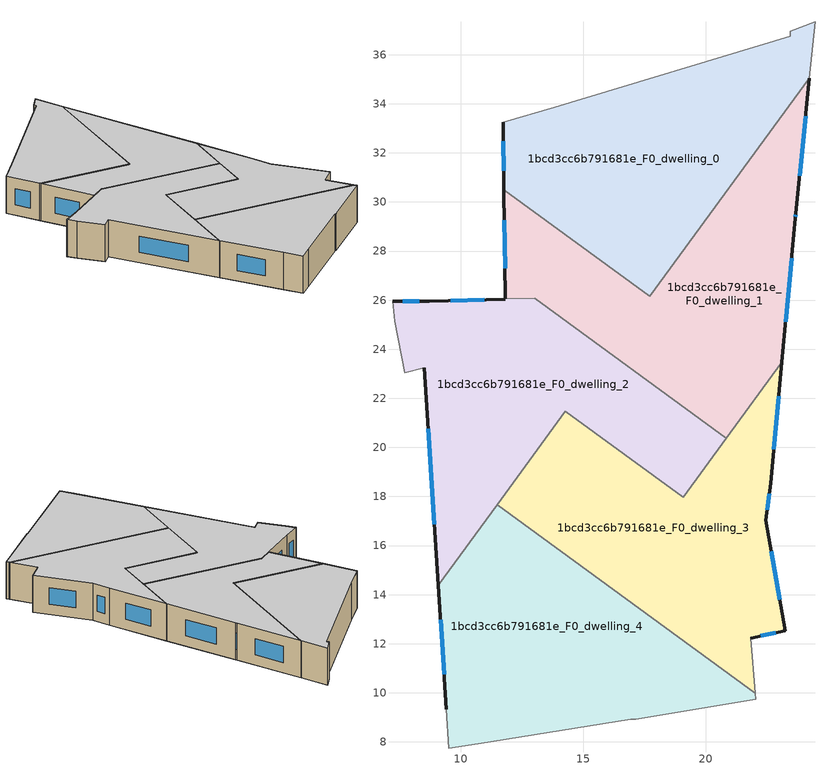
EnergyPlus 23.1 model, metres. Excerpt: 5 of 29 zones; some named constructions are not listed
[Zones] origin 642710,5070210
1bcd3cc6b791681e_F0_dwelling_0
 floor ground (EU_floor_Construction): 17.71,26.16 24.21,35.05 24.44,37.35 23.44,36.95 23.44,36.75 13.83,33.85 11.73,33.25 11.77,30.5 z0
 wall outside (EU_wall_Construction): 11.77,30.5 11.73,33.25 z0:3
 wall to 1bcd3cc6b791681e_F0_dwelling_1 (EU_wall_Construction): 24.21,35.05 17.71,26.16 11.77,30.5 z0:3
 wall adiabatic (EU_wall_Construction): 11.73,33.25 13.83,33.85 23.44,36.75 23.44,36.95 24.44,37.35 24.21,35.05 z0:3
 window (EU_Window_Construction): 11.76,31.27 11.74,32.48 z0.84:2.16
 ceiling to 1bcd3cc6b791681e_F1_dwelling_0 (EU_floor_Construction): 24.44,37.35 24.21,35.05 17.71,26.16 11.77,30.5 11.73,33.25 13.83,33.85 23.44,36.75 23.44,36.95 z3
1bcd3cc6b791681e_F0_dwelling_1
 floor ground (EU_floor_Construction): 23.09,23.47 23.64,29.35 23.66,29.52 24.21,35.05 17.71,26.16 11.77,30.5 11.83,26.05 13.03,26.08 20.83,20.37 z0
 wall outside (EU_wall_Construction): 24.21,35.05 23.66,29.52 23.64,29.35 23.09,23.47 / 11.83,26.05 11.77,30.5 z0:3
 wall to 1bcd3cc6b791681e_F0_dwelling_3 (EU_wall_Construction): 23.09,23.47 20.83,20.37 z0:3
 wall to 1bcd3cc6b791681e_F0_dwelling_2 (EU_wall_Construction): 20.83,20.37 13.03,26.08 11.83,26.05 z0:3
 window (EU_Window_Construction): 24.06,33.5 23.81,31.07 / 23.65,29.47 23.65,29.4 / 23.49,27.7 23.25,25.11 / 11.81,27.29 11.79,29.25 z0.84:2.16
 ceiling to 1bcd3cc6b791681e_F1_dwelling_1 (EU_floor_Construction): 24.21,35.05 23.66,29.52 23.64,29.35 23.09,23.47 20.83,20.37 13.03,26.08 11.83,26.05 11.77,30.5 17.71,26.16 z3
1bcd3cc6b791681e_F0_dwelling_2
 floor ground (EU_floor_Construction): 19.07,17.96 20.83,20.37 13.03,26.08 11.82,26.05 8.73,25.95 7.23,25.95 7.33,25.15 7.73,23.04 8.53,23.25 9.1,14.39 14.28,21.46 z0
 wall outside (EU_wall_Construction): 7.23,25.95 8.73,25.95 11.82,26.05 / 9.1,14.39 8.53,23.25 z0:3
 wall adiabatic (EU_wall_Construction): 8.53,23.25 7.73,23.04 7.33,25.15 7.23,25.95 z0:3
 wall to 1bcd3cc6b791681e_F0_dwelling_3 (EU_wall_Construction): 20.83,20.37 19.07,17.96 14.28,21.46 11.5,17.67 z0:3
 wall to 1bcd3cc6b791681e_F0_dwelling_4 (EU_wall_Construction): 11.5,17.67 9.1,14.39 z0:3
 window (EU_Window_Construction): 7.65,25.95 8.31,25.95 / 9.6,25.97 10.96,26.02 / 8.94,16.87 8.69,20.76 z0.84:2.16
 ceiling to 1bcd3cc6b791681e_F1_dwelling_2 (EU_floor_Construction): 20.83,20.37 19.07,17.96 14.28,21.46 9.1,14.39 8.53,23.25 7.73,23.04 7.33,25.15 7.23,25.95 8.73,25.95 11.83,26.05 13.03,26.08 z3
1bcd3cc6b791681e_F0_dwelling_3
 floor ground (EU_floor_Construction): 22.01,9.98 21.83,12.23 23.23,12.53 22.44,17.04 22.64,18.54 23.09,23.47 19.07,17.96 14.28,21.46 11.5,17.67 z0
 wall outside (EU_wall_Construction): 23.09,23.47 22.64,18.54 22.44,17.04 23.23,12.53 21.83,12.23 z0:3
 wall adiabatic (EU_wall_Construction): 21.83,12.23 22.01,9.98 z0:3
 wall to 1bcd3cc6b791681e_F0_dwelling_4 (EU_wall_Construction): 22.01,9.98 11.5,17.67 z0:3
 window (EU_Window_Construction): 22.97,22.09 22.76,19.92 / 22.58,18.12 22.49,17.46 / 22.66,15.78 23.01,13.79 / 22.84,12.45 22.23,12.32 z0.84:2.16
 ceiling to 1bcd3cc6b791681e_F1_dwelling_3 (EU_floor_Construction): 23.09,23.47 22.64,18.54 22.44,17.04 23.23,12.53 21.83,12.23 22.01,9.98 11.5,17.67 14.28,21.46 19.07,17.96 z3
1bcd3cc6b791681e_F0_dwelling_4
 floor ground (EU_floor_Construction): 22.03,9.73 22.01,9.98 11.5,17.67 9.1,14.39 9.43,9.33 9.52,7.73 10.72,7.93 16.93,8.93 17.13,8.93 z0
 wall outside (EU_wall_Construction): 9.43,9.33 9.1,14.39 z0:3
 wall adiabatic (EU_wall_Construction): 22.01,9.98 22.03,9.73 17.13,8.93 16.93,8.93 10.72,7.93 9.52,7.73 9.43,9.33 z0:3
 window (EU_Window_Construction): 9.33,10.75 9.19,12.97 z0.84:2.16
 ceiling to 1bcd3cc6b791681e_F1_dwelling_4 (EU_floor_Construction): 22.01,9.98 22.03,9.73 17.13,8.93 16.93,8.93 10.72,7.93 9.52,7.73 9.43,9.33 9.1,14.39 11.5,17.67 z3
[HVACTEMPLATE:THERMOSTAT] Constant Heating Setpoint=20; Constant Cooling Setpoint=50
EU_HeatOnly_1bcd3cc6b791681e_F0_dwelling_0; EU_HeatOnly_1bcd3cc6b791681e_F0_dwelling_1; EU_HeatOnly_1bcd3cc6b791681e_F0_dwelling_2; EU_HeatOnly_1bcd3cc6b791681e_F0_dwelling_3; EU_HeatOnly_1bcd3cc6b791681e_F0_dwelling_4; EU_HeatOnly_1bcd3cc6b791681e_F1_dwelling_0; EU_HeatOnly_1bcd3cc6b791681e_F1_dwelling_1; EU_HeatOnly_1bcd3cc6b791681e_F1_dwelling_2; EU_HeatOnly_1bcd3cc6b791681e_F1_dwelling_3; EU_HeatOnly_1bcd3cc6b791681e_F1_dwelling_4; EU_HeatOnly_1bcd3cc6b791681e_F2_dwelling_0; EU_HeatOnly_1bcd3cc6b791681e_F2_dwelling_1; EU_HeatOnly_1bcd3cc6b791681e_F2_dwelling_2; EU_HeatOnly_1bcd3cc6b791681e_F2_dwelling_3; EU_HeatOnly_1bcd3cc6b791681e_F2_dwelling_4; EU_HeatOnly_1bcd3cc6b791681e_F3_dwelling_0; EU_HeatOnly_1bcd3cc6b791681e_F3_dwelling_1; EU_HeatOnly_1bcd3cc6b791681e_F3_dwelling_2; EU_HeatOnly_1bcd3cc6b791681e_F3_dwelling_3; EU_HeatOnly_1bcd3cc6b791681e_F3_dwelling_4; EU_HeatOnly_1bcd3cc6b791681e_F4_dwelling_0; EU_HeatOnly_1bcd3cc6b791681e_F4_dwelling_1; EU_HeatOnly_1bcd3cc6b791681e_F4_dwelling_2; EU_HeatOnly_1bcd3cc6b791681e_F4_dwelling_3; EU_HeatOnly_1bcd3cc6b791681e_F4_dwelling_4; EU_HeatOnly_1bcd3cc6b791681e_F5_dwelling_0; EU_HeatOnly_1bcd3cc6b791681e_F5_dwelling_1; EU_HeatOnly_1bcd3cc6b791681e_F5_dwelling_2; EU_HeatOnly_1bcd3cc6b791681e_F5_dwelling_3
[SCHEDULE:CONSTANT]
Name | Hourly Value
EU_AlwaysOn | 1
EU_CoolingOff | 0
[SCHEDULE:FILE] Column Number=1; Rows to Skip at Top=0; Number of Hours of Data=8760; Column Separator=Comma; Interpolate to Timestep=No; Minutes per Item=60; Adjust Schedule for Daylight Savings=Yes
Name | File
EU_Step8_GainSchedule_1bcd3cc6b791681e_F3_dwelling_4_f000 | ../../schedules/1bcd3cc6b791681e/1bcd3cc6b791681e_F3_dwelling_4_f000_gain.csv
EU_Step8_GainSchedule_1bcd3cc6b791681e_F4_dwelling_0_f000 | ../../schedules/1bcd3cc6b791681e/1bcd3cc6b791681e_F4_dwelling_0_f000_gain.csv
EU_Step8_GainSchedule_1bcd3cc6b791681e_F4_dwelling_1_f000 | ../../schedules/1bcd3cc6b791681e/1bcd3cc6b791681e_F4_dwelling_1_f000_gain.csv
EU_Step8_GainSchedule_1bcd3cc6b791681e_F4_dwelling_2_f000 | ../../schedules/1bcd3cc6b791681e/1bcd3cc6b791681e_F4_dwelling_2_f000_gain.csv
EU_Step8_GainSchedule_1bcd3cc6b791681e_F4_dwelling_3_f000 | ../../schedules/1bcd3cc6b791681e/1bcd3cc6b791681e_F4_dwelling_3_f000_gain.csv
EU_Step8_GainSchedule_1bcd3cc6b791681e_F4_dwelling_4_f000 | ../../schedules/1bcd3cc6b791681e/1bcd3cc6b791681e_F4_dwelling_4_f000_gain.csv
EU_Step8_GainSchedule_1bcd3cc6b791681e_F5_dwelling_0_f000 | ../../schedules/1bcd3cc6b791681e/1bcd3cc6b791681e_F5_dwelling_0_f000_gain.csv
EU_Step8_GainSchedule_1bcd3cc6b791681e_F5_dwelling_1_f000 | ../../schedules/1bcd3cc6b791681e/1bcd3cc6b791681e_F5_dwelling_1_f000_gain.csv
EU_Step8_GainSchedule_1bcd3cc6b791681e_F5_dwelling_2_f000 | ../../schedules/1bcd3cc6b791681e/1bcd3cc6b791681e_F5_dwelling_2_f000_gain.csv
EU_Step8_GainSchedule_1bcd3cc6b791681e_F5_dwelling_3_f000 | ../../schedules/1bcd3cc6b791681e/1bcd3cc6b791681e_F5_dwelling_3_f000_gain.csv
